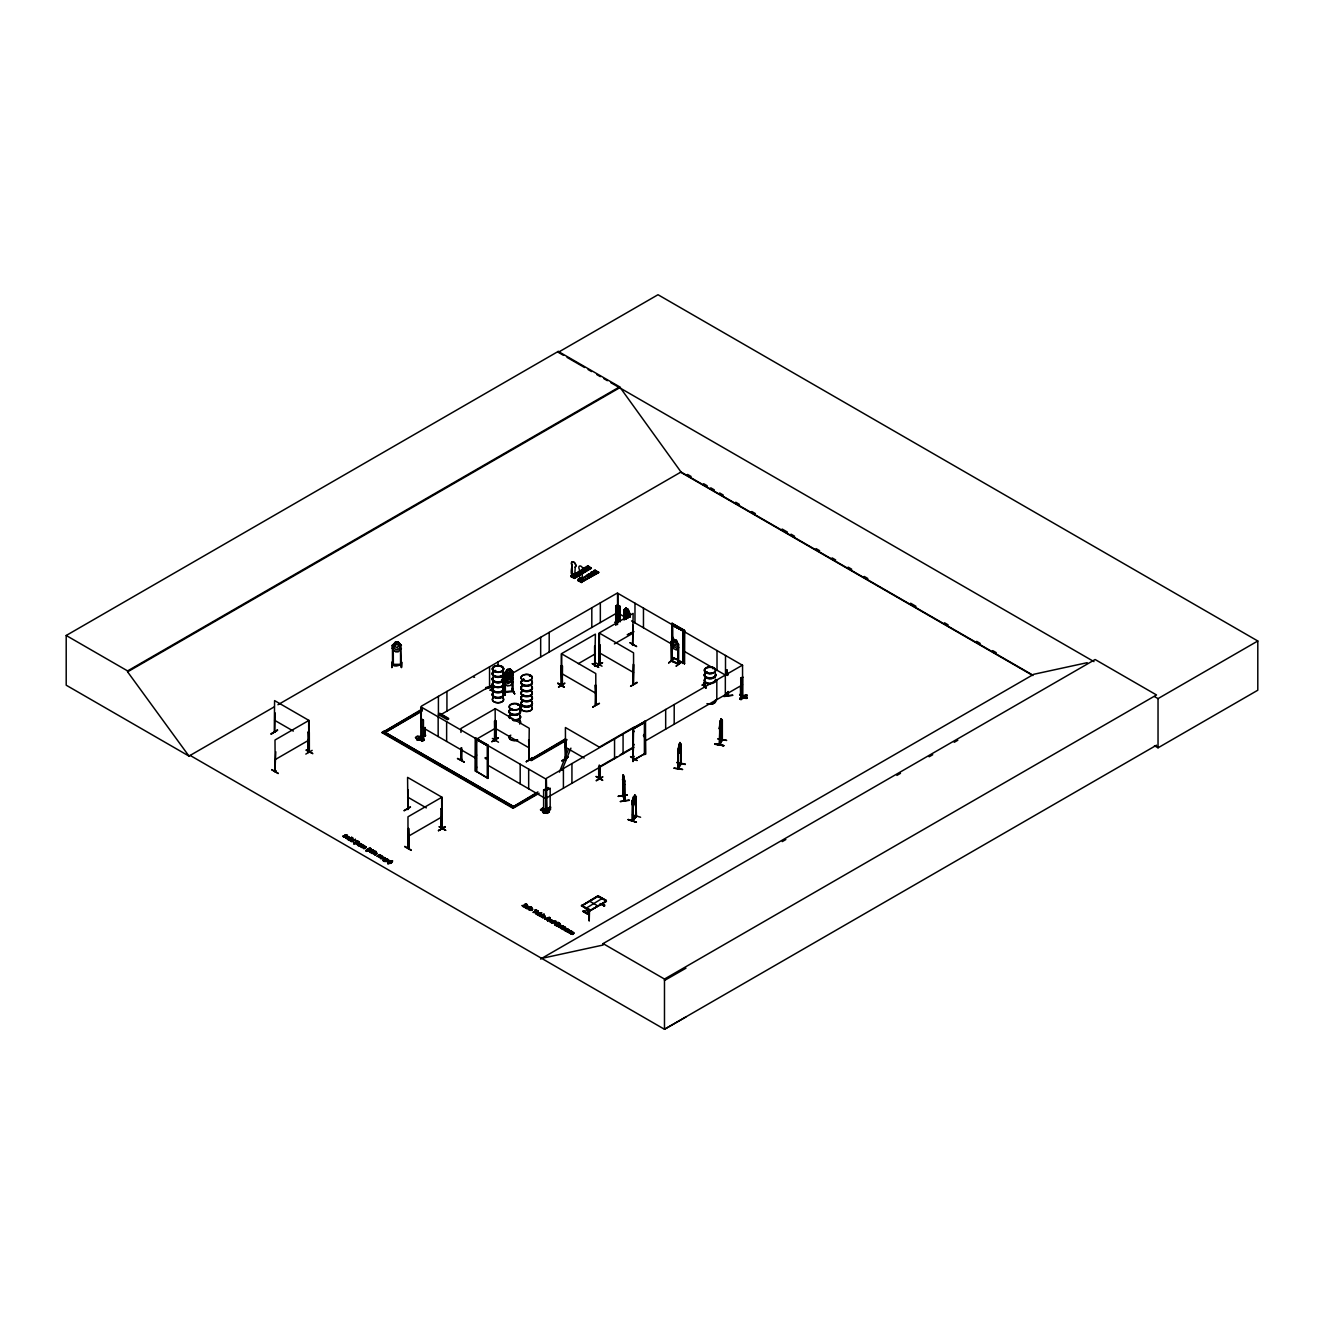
<?xml version="1.0" encoding="UTF-8"?>
<svg xmlns="http://www.w3.org/2000/svg" width="1324" height="1324" viewBox="0 0 1324 1324"><rect width="100%" height="100%" fill="white"/><g stroke="black" fill="none" stroke-linecap="round" stroke-linejoin="round"><path stroke-width="1.5" d="M384.258 860.319C385.284 857.671 390.613 860.964 386.525 858.697C381.941 858.515 387.121 862.669 384.324 860.054M348.758 837.778L346.309 838.258L349.321 837.397M573.127 574.318L572.464 575.079L574.666 576.403L575.245 567.086A3.012 1.754 59.5 0 0 575.245 563.61A3.012 1.754 59.5 0 0 572.183 561.889A3.012 1.754 59.5 0 0 572.183 565.365C568.641 580.673 576.155 571.918 572.316 575.278M581.931 580.607L582.51 571.289A3.012 1.754 59.5 0 0 582.51 567.814A3.012 1.754 59.5 0 0 579.465 566.093A3.012 1.754 59.5 0 0 579.465 569.568C579.134 587.475 581.881 574.765 579.879 579.614M350.281 840.823C351.654 843.322 349.751 837.165 353.889 840.244L355.411 839.449L353.889 840.244M550.9 921.868C552.671 925.377 549.824 919.485 554.326 921.62M366.533 851.431L366.947 850.273A4.022 2.317 0 0 1 367.791 849.578L368.999 849.081A4.253 2.449 0 0 1 370.24 848.883C371.399 845.242 363.024 853.086 366.947 849.859A4.022 2.317 0 0 1 367.791 849.164L370.985 848.849M387.75 863.678L391.341 863.182L392.218 860.683L391.341 862.768L387.767 863.662L392.152 861.113M487.265 777.767L487.265 745.611L476.441 739.355L476.524 771.561L475.465 771.28L475.333 738.064L488.109 745.114L487.828 778.413L476.541 771.462L476.541 739.52L487.662 745.379L476.541 739.52M720.537 720.289L720.438 725.519L720.835 719.743M678.5 750.41L679.096 751.188L680.304 747.15L679.957 742.483L678.5 748.077L678.401 768.698L678.136 748.904L678.103 768.632L680.569 763.501M721.15 718.7L719.693 724.294L719.594 744.916L722.341 739.984L722.341 720.306C719.379 715.688 723.235 726.098 720.289 727.406L719.693 726.628M572.58 575.427L573.573 574.434L572.68 575.261M580.888 579.035L579.531 579.416L583.106 581.153L582.858 579.73L581.12 581.782L578.389 580.243L580.127 578.191C581.484 585.258 577.992 574.467 582.858 580.756L582.858 579.73M580.475 579.184L579.267 578.588M682.539 769.443L673.8 768.135L682.522 769.476M715.126 744.055L723.748 745.677L715.142 743.674M634.328 796.022L633.882 801.781L634.411 796.038M622.909 777.089L623.306 774.739L623.769 783.527L622.909 779.439M726.396 672.129L726.81 669.779L727.902 674.71M628.255 819.539L636.397 822.187L628.271 819.473M636.364 822.154L628.238 819.87M678.418 767.374L678.716 768.218M681.165 763.832L678.517 768.599M721.729 740.315L721.977 720.14L721.762 740.43L722.408 739.288L719.908 744.436M679.047 744.22L678.385 748.457M679.857 751.767C681.959 737.849 680.337 758.569 678.004 752.049M722.341 720.306L721.067 718.684L719.197 728.266C720.107 732.486 722.176 725.089 720.14 729.623L719.296 728.283M720.239 720.438L719.296 744.849L722.093 739.719M722.077 723.285L721.15 728.051M378.978 856.942L381.527 857.472L379.078 857.108M535.426 913.593C536.568 911.806 539.282 913.709 536.071 913.378M563.18 929.1C561.326 930.391 568.013 928.836 565.083 928.008M390.431 861.461C388.875 858.664 383.53 861.179 390.415 861.312C385.433 860.054 389.256 864.291 387.866 860.832M529.037 909.654C530.461 906.46 535.21 911.226 530.08 908.761C529.021 911.177 532.463 909.902 529.65 909.803M541.764 916.771C547.987 915.265 541.251 916.738 543.618 917.366C540.457 918.823 543.519 912.782 545.322 916.704M570.644 933.039C570.065 935.29 578.058 931.748 570.76 933.255M476.408 742.83L476.441 741.523M495.457 671.301L494.315 670.556M476.557 754.796L476.408 755.822M495.871 671.003L495.159 670.325L495.639 671.235M476.557 767.953L476.557 766.745M501.796 667.296L501.266 666.816M511.014 708.787L512.074 709.019M524.436 679.99L522.814 679.742A5.627 3.244 0 0 0 522.368 684.194A5.627 3.244 0 0 0 529.898 684.756A5.627 3.244 0 0 0 531.553 680.47M523.841 679.841L523.212 679.328M517.684 705.245L517.866 705.344M529.501 676.101L530.411 676.233M529.865 675.703L530.428 676.084M581.55 905.914L598.001 895.752L606.276 900.469L606.359 901.396L589.925 910.598L581.584 905.5M589.528 909.902L589.213 921.057L588.899 909.902M633.633 731.047L633.683 732.056L633.815 731.063M633.633 745.213L633.699 743.989L633.766 745.197M633.683 756.037L633.815 756.699M633.633 757.196L633.683 756.269M683.532 634.444L683.565 633.137L683.565 634.345M683.565 646.377L683.565 647.585M683.598 646.46L683.565 647.353M683.416 659.104L683.532 659.633M707.364 672.327L706.304 672.526M713.239 668.239L712.941 668.769M344.703 835.047L345.299 837.049L342.767 835.99L345.614 836.983L345.349 835.196M360.707 844.48C361.402 840.475 347.07 848.254 357.364 840.74C361.469 842.263 355.676 843.984 359.052 842.014M357.745 844.762L358.738 843.487L360.74 844.331M377.274 853.45C372.209 855.188 380.534 851.564 374.013 853.153C375.867 857.671 372.971 851.895 377.224 853.616M390.431 861.047L389.62 862.255L387.866 861.245M532.662 908.976L531.834 910.184L530.08 908.761M545.322 916.291L544.512 917.499L542.757 916.473M366.003 851.117L368.999 848.684A4.253 2.449 0 0 1 370.24 848.469L370.968 848.452M387.75 863.265L390.63 863.116L392.732 860.981M636.182 799.713L633.418 805.952L632.094 804.396L632.094 801.268L634.858 795.029M632.094 801.268L633.517 796.618L632.922 820.681C632.475 816.709 641.726 811.893 632.193 820.996L632.591 800.838M271.768 769.856L278.205 773.249M278.189 773.564L271.768 769.592M404.747 846.681L411.234 850.389M457.425 758.602L464.161 761.995M557.851 683.234L564.338 687.255L557.901 683.184M595.601 662.827L602.039 666.187M596.181 776.675L602.602 780.399M626.666 608.99L625.987 612.631L627.377 614.634L628.089 612.466L626.749 608.941M674.479 640.171L673.701 643.878L675.273 645.764L676.084 643.53L674.545 640.137M345.713 837.993L347.351 836.9L349.222 837.447M507.291 672.741L504.361 676.283L507.274 678.931L510.237 678.5L513.166 674.975L510.237 672.261L508.267 675.157L507.324 674.082L508.267 669.911L509.227 669.779L511.627 675.223L511.627 677.557L507.804 679.957L505.867 678.368L505.867 676.034L507.307 672.758L510.27 672.327M508.267 673.039L507.324 675.836L508.267 678.285L510.203 676.796L509.227 672.89L508.284 673.088M508.317 676.928L507.373 679.708L508.317 682.174M568.095 929.514C572.448 930.755 563.445 933.619 569.552 930.11M575.245 567.086L575.112 567.168A3.012 1.754 59.5 0 0 575.112 563.693A3.012 1.754 59.5 0 0 572.067 561.972A3.012 1.754 59.5 0 0 572.067 565.447L572.498 575.179L573.623 574.815M723.715 745.693L715.126 744.022M525.496 907.436L527.432 907.503L526.125 906.659L524.9 907.519L526.373 908.115L525.082 906.626L528.044 906.692L526.787 905.897L527.846 907.271M705.113 685.501L704.302 685.849L704.914 685.137M604.522 904.838L601.642 903.762L604.356 906.079L604.605 905.169M643.944 734.406L643.547 735.697M644.209 735.912C643.828 737.948 645.566 735.101 643.464 735.747M559.44 772.107L568.459 749.202M561.906 770.419L570.925 748.143M624.928 610.645L626.02 608.047L628.155 609.354L630.174 616.736M623.256 796.353L624.63 800.987L624.432 780.796C622.727 764.908 623.72 792.646 623.654 776.377M624.729 780.746L624.928 800.954L624.763 799.679M727.19 692.766L728.415 695.977L728.399 691.989M507.241 669.514L505.867 675.257L507.804 676.829L511.627 674.429L510.22 669.083L507.241 669.514L504.312 673.039L504.461 692.783L505.255 672.724L505.321 692.618L505.156 672.774M632.16 820.946L636.182 816.114M636.414 816.494L632.524 821.079L632.491 800.838M742.996 696.027L740.596 697.814M742.963 696.788C737.435 700.528 746.537 693.395 740.844 697.301M550.9 922.282C553.349 918.211 560.085 923.804 552.323 922.712M622.677 776.245L623.306 774.739L622.661 796.005M623.323 784.056L622.561 779.29L623.968 785.827L624.63 784.42M726.048 671.202L726.81 669.779L726.181 675.24M503.153 690.069L505.387 695.199L503.236 689.721M541.698 914.901C542.161 911.21 540.043 917.929 538.189 915.116M676.183 649.703L673.651 648.71L671.218 644.556L671.218 641.428L673.717 639.293L672.493 644.341L674.098 646.873L675.687 647.552L677.276 646.36C674.909 634.13 677.739 643.845 677.772 643.961L678.02 663.688M526.72 907.916L528.657 906.708L526.753 905.881M539.182 912.782L537.048 914.603L535.426 912.948L538.57 912.766L537.312 911.971L538.487 913.262L536.088 913.643L537.941 913.179M365.159 847.856C364.977 846.549 360.045 847.691 365.656 847.012C360.757 850.372 368.949 847.377 364.845 846.235M364.762 846.814L363.488 845.573L364.828 846.483M275.16 712.875L274.813 731.973M275.243 731.858L274.283 732.354L274.581 700.595L308.674 720.273L308.79 752.479L309.071 720.339L274.995 740.017L275.21 771.793M308.823 752.429L307.797 751.701L308.095 739.487M308.74 751.238L308.029 750.824M408.768 828.559L408.835 848.204L407.974 848.452L407.974 816.809L442.067 797.114L441.703 829.271L441.67 797.048L407.577 777.37L407.875 809.51L408.156 789.667M407.378 809.196L408.206 809.312M441.008 827.814L441.736 828.013M495.739 720.868L495.805 740.596L495.954 720.736M561.641 684.839L562.584 685.733L561.641 665.31L561.426 684.723M561.641 685.484L561.707 653.874L595.783 673.552L595.866 705.229L595.568 704.02M562.568 685.038L561.343 684.74M529.55 759.066L529.103 759.91L528.872 758.685M599.375 664.78L599.458 633.153L633.551 652.831L633.617 683.796M599.11 664.036L600.103 664.648M600.252 645.318L600.103 665.161L600.252 645.318L599.391 644.573L598.978 664.764L599.044 633.087L633.137 613.393L632.624 645.417L632.922 625.226M565.183 759.331L566.076 759.513L565.199 739.62L565.447 759.165M633.12 683.978L633.766 664.665M599.06 778.512L598.928 766.431M668.653 663.043L674.082 658.524L668.719 662.728M679.94 742.582L680.602 744.485M678.12 767.804L680.569 763.7M685.319 764.494L676.713 762.492L685.352 764.08M718.055 738.809L726.677 740.43L717.939 738.974M492.032 691.476L493.455 688.53L490.128 689.969L493.504 688.017M357.695 843.007L354.964 843.256M275.789 770.767L274.912 770.932L275.855 770.7M309.353 751.42L308.542 751.536M308.509 732.635L307.863 732.023L308.442 752.363L309.369 752.065M461.795 759.959L461.745 747.828M495.308 739.901L495.143 708.572L529.236 728.266L528.872 759.397M594.741 665.624L595.386 634.13L561.293 653.808L561.343 685.451M594.906 666.088L595.155 664.929M598.762 664.631L599.606 663.903M600.269 777.569L599.309 777.784L600.252 777.519M525.595 905.848C520.282 908.479 523.808 903.249 527.217 905.103M360.707 844.083L360.161 844.993M625.904 619.45L626.831 618.06M486.107 757.494L485.709 758.817L485.18 757.858M485.925 758.189L486.14 758.52M673.155 639.227L673.122 638.201M673.602 638.896L672.559 638.681L672.741 637.125M523.692 679.129L523.377 679.791M581.584 905.781L598.001 896.017L606.127 900.353M581.799 905.997L589.925 910.879L606.359 901.114L590.322 910.465M583.354 911.144L589.18 914.851L583.305 911.773L583.487 910.796M604.356 906.063L600.07 903.58M627.212 617.828L628.337 616.123L626.864 617.166L625.358 614.402L626.484 617.414L625.342 618.987M509.277 682.026L510.253 680.685L509.277 676.779M743.012 696.242L740.728 697.781M358.92 842.296L357.43 841.22L356.437 842.213M350.363 840.492L353.723 839.995M643.762 735.664L644.143 736.74M513.232 678.864L510.27 676.101L507.291 676.514L504.361 680.056M504.361 679.411L507.291 682.108L510.27 681.678L513.199 678.153M504.361 683.184L507.324 685.948L510.303 685.518L513.199 681.926M680.536 744.138L680.966 764.229L681.148 744.088M636.05 797.18L636.017 816.908L636.099 796.552M635.768 797.098L636.48 816.412M632.458 814.905L640.601 817.239M583.321 911.21L587.856 910.581L588.617 914.123M588.667 909.191L587.74 910.796L588.849 909.505M547.673 920.726C555.848 913.759 540.043 920.213 546.547 918.988L547.673 920.726L549.907 917.714M544.843 918.691L548.086 919.435L549.907 918.128M548.086 919.435L549.361 917.4M547.193 920.461L547.838 919.733M566.275 929.299L565.083 928.422M424.938 727.455L424.822 735.449M457.69 758.404L464.211 762.078M564.239 687.255L557.901 683.598M546.117 810.089L550.585 807.094L546.117 809.361M546.15 810.371L550.585 807.094M392.367 664.847L401.304 664.813M563.279 929.266L565.729 929.63L563.842 929.415M392.334 645.384L395.346 642.206L398.408 642.206L401.42 645.384L400.593 645.4M401.42 648.446L398.408 651.623L395.346 651.623L392.334 648.446M415.504 737.634L422.339 741.043L415.504 737.634C417.275 733.331 428.529 739.719 422.141 741.208M547.143 813.35L549.361 811.678L547.143 813.366L540.506 809.808L547.342 813.217M528.59 906.427L526.091 908.281M566.953 929.216L564.669 929.829M680.933 764.213L680.784 743.923M344.786 835.328C351.075 836.586 344.67 832.879 345.498 836.255C339.722 838.009 347.55 835.825 349.304 837.629M360.608 844.249C352.515 841.601 362.131 850.107 356.586 842.312M274.929 771.71L275.789 751.767M309.353 752.148L309.303 732.42M494.928 739.752L494.398 740.828L495.375 740.099M594.592 665.955L595.155 645.963M407.908 847.774L408.255 847.89M408.735 848.303L408.206 828.89M441.521 828.327L442.299 828.923M441.67 809.014L441.653 829.271M632.938 759.082L633.484 746.703M625.954 617.447L623.819 613.095L623.819 609.967L626.02 608.047M626.053 608.146L623.885 610.033L624.779 610.215L624.779 614.154M623.885 617.563L623.819 614.435L625.954 612.549L629.463 616.736M623.819 614.535L625.987 612.648L624.928 617.447M673.751 639.393L671.285 641.379L671.4 661.222L678.6 664.201L678.699 644.341M421.33 738.809L421.727 737.187M546.15 809.659L546.183 810.602L550.172 808.054L550.172 788.376L546.349 790.329L549.94 788.243M356.437 841.799L358.225 841.7M541.566 914.652C534.913 917.151 544.843 912.253 538.189 914.719M672.046 641.743L672.112 661.454L672.145 623.29L684.64 630.505L684.359 663.787L684.21 630.754L672.029 623.736M671.301 660.395L672.311 660.56L671.433 660.477M672.311 660.792L678.782 664.052L671.549 660.941L671.301 641.495L672.228 641.594M681.413 661.669L676.018 666.22L681.728 662.132M345.415 835.477L347.335 836.007M359.847 844.282L358.506 843.504M375.371 853.335L376.612 854.046L375.023 853.467M389.62 862.255L389.885 861.461M389.521 861.841C390.547 859.855 386.409 860.898 389.752 861.163M531.834 910.184C531.553 907.602 530.725 908.347 531.752 909.754M544.512 917.499C544.181 914.901 543.436 915.662 544.412 917.069M573.309 933.337L571.968 932.559M581.799 905.55L590.322 909.919M348.593 837.612C343.313 837.298 352.432 837.662 345.713 837.761M401.271 664.334L392.549 664.367M381.527 857.058C376.347 857.091 384.986 857.207 380.882 855.867M381.941 857.224C381.213 851.878 374.229 859.077 379.64 854.576M742.598 697.003L742.549 665.095L546.349 778.363L547.06 809.94L546.349 809.295M358.175 843.702C357.447 846.533 360.393 845.374 362.528 845.639M542.757 916.076C542.476 917.83 544.346 918.972 541.748 916.754M571.637 933.155L572.713 934.479M540.506 809.825C543.485 805.637 543.701 811.943 548.815 812.357M384.225 858.895C385.383 856.976 376.099 859.326 385.284 857.836C381.279 861.759 386.194 857.042 383.546 857.985M550.966 920.958C552.125 919.038 542.84 921.388 552.025 919.899C547.623 924.351 554.706 917.251 547.954 920.478M424.789 735.432L424.789 736.144M587.773 566.275C583.222 565.878 594.145 571.505 586.234 566.821M571.687 576.95L588.601 566.407L571.24 576.701M573.491 577.777L591.199 567.632L574.335 578.423L591.414 568.31M574.798 576.321L572.597 573.838L570.859 576.155L574.351 578.406L574.086 576.701L575.824 575.675L573.838 577.578L571.107 576.039L572.845 573.987M591.034 568.079L587.972 565.795M577.926 580.574L578.141 579.068L580.127 578.191M598.481 571.836L580.922 582.229L598.746 572.514L595.055 570.478M595.072 570.478L598.481 572.084L581.004 582.262M578.555 580.938L595.883 570.611M423.233 720.173L421.115 718.965L423.233 720.173L423.233 739.868L421.115 738.643L423.134 739.835M620.261 621.585L620.261 606.409L618.159 605.2L620.046 606.541L620.046 621.717M423.233 739.868L421.082 738.378L417.854 740.331L416.563 739.586L421.231 736.74M416.663 739.586L421.346 736.756M417.689 739.868L424.094 736.144L417.854 740.331M545.72 790.908L545.637 810.569M742.549 677.276L742.45 696.921M545.786 810.669L543.37 808.517L545.422 809.775M543.37 808.517L543.37 809.229M545.935 790.776L543.618 789.7L543.618 809.378L545.885 810.404M542.956 812.142L549.361 808.501L542.956 812.555L544.247 813.3C558.778 805.356 544.114 809.13 543.121 812.539M740.646 694.885L740.613 695.928L740.43 687.437M746.024 694.736L747.315 695.894L740.977 699.552C735.035 697.036 758.271 690.78 739.934 698.907M739.785 698.509L746.19 694.852L739.785 698.923M561.177 926.999C560.251 931.798 570.478 923.126 561.74 928.852M583.338 568.542C592.854 572.713 578.72 569.055 585.076 567.516L588.303 569.601L585.076 567.516M588.005 566.225L570.876 576.321M571.058 576.602L588.601 566.407M581.832 571.289L583.255 571.074M571.985 574.384L573.127 574.848L572.978 577.082L572.597 574.881M573.209 577.777L590.587 567.516M573.838 578.125L591.216 567.88M587.326 574.93L589.064 573.656L592.291 575.725L589.064 573.656M590.62 572.746C600.136 576.916 586.002 573.259 592.358 571.72L595.585 573.805L592.358 571.72M593.516 571.025C603.032 575.212 588.899 571.538 595.254 569.999M577.876 580.524L595.502 570.694M578.787 580.888L595.883 570.743M581.584 582.61L581.368 580.905L583.106 579.879M580.773 581.981L597.654 571.935M271.139 734.009L277.527 730.269M271.221 734.108L277.577 729.987L271.221 733.711M306.043 750.178L312.828 753.637L306.39 749.963M305.811 754.084L312.166 750.36M592.473 663.622L598.564 667.081M494.398 740.828L495.027 720.769M630.224 642.901L636.662 646.559L629.926 642.703M558.562 687.272L564.918 683.151L558.562 686.858M596.23 666.435L602.635 662.695M492.346 738.444L498.519 742.218M461.811 759.38L461.215 759.546M498.37 737.849L491.667 741.771L498.006 738.064M595.204 685.187L596.081 705.113L595.138 704.831L596.015 685.385M404.134 810.801L410.523 807.061M528.657 739.884L529.236 759.91M592.788 707.033L599.226 703.309M632.905 683.598L633.534 683.796M599.474 703.458L592.854 706.999M636.943 682.241L630.555 686.312L637.225 682.721M442.133 828.013L441.852 829.221L440.859 828.493L441.074 808.683M441.488 809.411L440.859 808.815M528.988 759.463L528.888 739.768M532.612 757.626L526.24 761.73L532.596 757.609M526.307 761.697L532.645 757.99M565.993 739.818L565.646 759.628M445.46 830.214L439.386 826.755M407.974 847.658L408.835 847.691M445.145 827.152L438.443 830.661L444.847 826.59M562.021 760.919L568.046 757.129M565.844 759.149L565.778 758.917M445.791 830.38L439.072 826.821M630.803 756.798L636.877 760.257M633.716 758.288L633.236 759.248M596.33 780.465L602.685 776.741M596.28 780.812L602.718 777.089M615.726 605.929L617.778 605.002L615.726 605.929L615.726 624.895M614.617 622.28L615.71 622.015M422.538 737.154L424.938 735.763M422.77 737.269L425.169 735.879L425.169 727.588M740.728 678.103L742.781 677.176L740.728 678.103L740.844 698.013M740.728 694.223L739.901 694.653M546.696 809.742L550.585 807.806M746.273 698.294L747.232 697.814L742.268 695.117M742.764 696.606L746.14 698.476L747.249 697.831M274.349 706.817L188.984 756.087L66.2 685.203L66.2 635.487L558.248 351.406L619.649 386.84L681.033 472.006L1032.588 674.975M558.248 351.406L558.248 352.316L658.011 294.722L1257.8 640.998L1257.8 690.218L1158.037 747.812L1154.462 745.743M66.2 635.487L127.6 670.92L619.649 386.84M685.964 1016.964L664.482 1029.278L190.143 755.425L188.984 756.087L127.6 671.847L619.649 387.767M277.924 704.749L681.033 472.006M274.995 759.711L309.071 740.017M539.166 793.242L513.067 808.302L382.173 732.735L422.472 708.853M382.173 732.735L422.472 709.465M421.942 710.591L384.655 732.735L421.942 711.203M492.958 684.541L438.409 716.036L438.409 696.358M501.614 679.543L505.172 677.491M512.272 673.386L617.547 612.598M623.819 609.967L624.779 610.215M490.128 690.383L493.455 688.943M627.295 613.889L628.089 618.291M629.661 613.293L629.645 613.095M438.459 713.967L448.571 718.998L447.33 719.71L438.459 714.596M495.027 708.82L460.951 728.498L460.951 732.437M628.817 634.213L633.931 631.581L627.212 634.726M578.34 663.655L595.386 653.808M614.386 643.911L633.137 633.087M476.292 739.322L495.027 728.498M671.864 623.455L684.64 630.505M347.831 839.135L351.77 837.347L348.245 839.797M347.831 839.548L351.77 837.347M348.891 839.747L352.747 838.042L349.304 840.409M348.891 840.161L352.747 838.042M352.085 840.872C354.501 837.198 349.222 842.395 351.721 841.088M353.541 840.442L350.893 840.773L353.541 840.028M355.411 839.449L351.456 841.236M351.886 841.899L355.411 839.846M475.465 771.28L475.779 738.18M353.988 843.107L357.364 840.74M354.815 842.726C359.4 843.736 353.078 842.726 356.073 842.014L356.835 843.57L353.988 842.693M361.667 844.199L359.565 846.317M359.135 846.069L362.097 844.447M362.097 844.861L362.561 845.655M362.246 847.459L364.017 846.417L360.807 846.632L363.769 845.424L364.199 846.665L362.246 847.873M360.807 847.046L363.769 845.424M363.686 848.701L366.252 847.161L364.762 846.417M370.157 850.372C375.619 849.114 363.024 853.186 370.472 849.28M367.94 851.166L370.902 849.528M371.332 850.306L370.521 850.157M372.987 849.743C370.72 852.673 376.728 847.327 370.041 852.375C368.353 851.2 373.831 849.015 373.318 851.746C376.844 850.438 366.434 854.129 372.971 851.133M566.804 740.116L531.288 760.621L530.047 759.893L565.563 738.775M369.628 852.126L373.484 850.025M530.047 759.893L565.563 739.388M373.252 850.885L375.519 851.481L373.567 851.133M530.047 759.281L531.288 759.993L566.804 739.504M370.72 852.772L373.318 851.746M372.16 853.186L376.115 851.398M372.16 853.599L376.115 851.812M373.699 853.914L375.801 854.576M407.974 836.487L442.067 816.809M377.108 856.049L379.343 855.254L382.586 856.247L380.617 858.482L382.752 857.075L380.865 856.264M377.108 856.446L380.501 856.016M381.858 856.86L379.194 856.595L380.468 858.084M381.229 858.829C383.414 854.824 387.899 859.888 382.785 859.723M388.296 859.988C385.731 863.397 380.633 859.988 385.665 860.6M386.029 860.401C387.982 855.188 384.457 864.142 383.033 860.451M385.665 861.014L383.497 860.617M388.296 859.574L384.854 860.286L387.419 859.59M386.856 861.51L388.958 862.172M386.823 861.328L388.958 862.586M704.037 682.323L705.162 682.985L702.2 685.104L705.626 683.647M702.2 685.104L705.626 683.234M599.623 746.968L633.716 727.29M632.74 728.183L645.516 721.133L645.516 754.266L644.391 754.581L644.391 722.424L633.567 728.68L633.004 761.482L632.74 728.183L633.666 728.73L644.358 722.639L633.104 728.399L633.004 761.482M537.925 791.901L513.067 806.862L536.137 793.539M382.173 732.122L513.067 807.69L537.379 793.639M544.495 789.551L548.037 787.499M544.495 790.163L548.037 788.111M599.623 766.662L616.67 756.815M620.079 754.846L633.716 746.968M546.349 798.058L633.716 747.613M646.145 740.43L742.549 684.773M645.516 754.266L645.069 721.266M522.169 905.765C525.81 908.496 522.781 901.694 527.217 904.689C524.139 901.644 526.273 910.416 522.169 905.368M526.753 906.295L528.59 906.841M525.562 907.155L527.432 907.106M529.418 906.857L529.766 907.883C533.953 905.699 522.715 910.531 529.418 907.271M529.699 907.023L531.967 907.602L530.759 907.023M531.553 907.817L530.113 907.254L531.553 907.403M527.167 908.893L529.766 907.883M529.186 909.621L531.189 910.084M529.07 909.439L531.189 910.498M535.161 909.654L538.272 910.995L537.279 911.955M535.161 910.068L538.272 911.409M533.324 912.037L536.75 910.581L537.875 911.64L536.75 910.978L533.324 912.451L536.303 910.316M533.324 912.451L536.303 910.73M537.279 912.368L539.116 912.915L536.617 914.354M537.643 914.536L541.599 912.749L540.341 913.874M537.643 914.95L541.599 912.749M540.225 916.026L544.181 914.222L540.639 916.671M540.225 916.423L544.181 914.222M547.954 920.892C550.254 917.102 554.624 922.017 549.526 921.802M552.687 922.497C554.011 919.981 549.394 923.937 554.144 921.653M583.388 904.904L596.032 897.606M552.075 923.275L556.014 921.074M554.591 924.317L557.967 922.365L560.085 923.589L556.709 925.939C551.065 921.736 559.357 928.505 557.106 925.311L555.451 924.351L558.645 924.284L555.451 924.351M554.591 924.731L557.967 922.778L560.085 924.003M558.016 923.275L557.09 923.804L558.016 922.861L560.118 924.996L557.967 922.365M557.172 926.221L560.118 924.582M557.586 926.452L560.664 925.906L558.728 927.114L560.681 925.41L559.489 925.36M558.728 927.114L561.26 926.006L560.118 924.996M558.728 926.701L561.31 925.476L559.853 925.162M562.021 925.691C561.359 925.641 565.199 926.552 562.386 926.717C560.946 929.299 558.728 927.628 562.021 926.088M563.478 925.675L560.151 927.644L561.393 927.776M601.559 904.474L604.621 905.93M561.31 928.604L564.272 926.982M564.405 930.391L566.887 929.365L565.166 927.512M566.788 928.819L565.067 927.992M563.809 929.134L565.729 929.216M566.986 931.881L568.906 930.507L565.414 930.573L567.946 929.1L569.486 930.391M565.414 930.987L568.377 929.349M566.986 931.467L568.906 930.259L568.095 929.928M571.554 931.682L571.951 931.417A1.969 1.142 0 0 0 571.339 931.02L568.476 931.815L569.916 933.403L568.459 932.179L571.438 931.517L570.627 933.834M570.743 933.619L572.746 934.082M571.637 932.741C575.096 935.687 574.401 930.706 571.538 932.328M540.54 959.056L1033.73 674.297L1087.203 662.679M603.082 943.598L1095.13 659.518L1156.531 694.968L664.482 979.048L603.082 943.598L603.082 945.038L541.682 958.394M782.236 841.601L785.827 839.532M896.894 775.401L900.486 773.332M929.15 756.782L932.725 754.713M954.223 742.301L957.815 740.232M1154.478 696.556L1158.037 698.609L1257.8 640.998M1156.531 745.197L664.482 1029.278L664.482 979.048M664.482 980.488L685.964 968.175M672.774 641.776L672.708 624.895L683.532 631.151L672.311 625.358L683.432 631.2L683.532 663.307L672.311 657.3L676.399 659.038M672.36 639.409L673.304 638.681M487.232 757.626L487.232 758.95M476.541 771.462L487.1 777.651M424.458 735.25L425.583 735.134M424.458 735.962L425.583 735.648M512.074 691.476L513.05 691.327L512.09 691.442L512.206 671.764L513.067 671.897L512.222 672.013M704.914 685.551L704.931 686.742M581.815 570.263L583.404 570.578M589.296 574.368L588.849 575.228M561.641 684.988L562.352 685.17M494.812 740.91L494.464 721.1M461.513 749.599L461.149 760.307L461.166 748.176M442.017 828.725L440.793 828.46L441.074 818.166M408.553 828.427L408.62 848.072M524.122 695.216L523.212 695.133M597.604 896.431L606.276 901.015M597.604 896.696L598.845 896.696M461.414 759.827L460.951 748.043M485.842 687.504L489.019 686.808M505.238 673.006L504.427 673.055M485.759 688.298L491.734 686.825M485.759 688.712L491.734 687.239M549.162 918.227L544.843 919.088M590.14 910.283L589.263 910.283M589.18 914.239L583.156 910.978M599.606 778.661L599.623 766.513M393.261 645.417L395.396 642.289L398.408 642.256L401.321 645.417M423.895 736.359L422.902 735.813L423.945 736.078M599.606 664.631L598.829 644.92M633.12 683.25L633.534 684.508M507.274 669.563L510.237 669.15L513.067 671.897M507.291 682.108L510.27 681.678M512.454 688.778L514.655 693.892L512.487 688.811M505.04 691.691L512.967 690.863M505.056 692.435L513.116 691.509L512.951 671.665M512.074 688.778L514.655 693.892M473.744 677.226L474.588 677.209M726.727 674.346L726.926 670.854L727.67 675.472M726.048 674.33L726.148 671.202M723.847 696.159L732.685 695.1M723.864 696.54L732.685 695.365M618.291 796.154L627.228 794.897L618.407 796.436M618.374 796.32L627.129 794.996M623.19 796.353L622.743 776.394M624.398 799.911L624.547 800.97M629.198 800.01L620.393 801.55M620.36 801.533L629.214 800.375M392.549 664.102L393.36 665.029L393.228 645.136M486.504 758.321L485.263 757.957M589.544 574.517L590.785 575.212L589.329 575.377M707.198 671.98L706.222 672.393L707.281 672.758M589.13 914.851L583.57 911.607M562.237 685.849L562.501 666.038M599.242 778.975L599.276 764.991M407.825 809.461L407.924 789.799M393.294 645.152L392.45 645.169L392.549 665.095C397.117 668.223 402.479 662.43 400.576 665.062L400.527 645.136L401.404 667.561L401.867 662.281M392.367 662.331L391.854 667.561L392.334 661.917M361.717 845.076L362.991 844.993M370.521 849.743L371.746 850.025M379.69 855.453L380.964 855.767M570.363 932.708L569.088 932.295L571.554 932.096M570.363 933.122C567.069 932.791 571.058 929.746 572.167 932.096M589.809 574.5L590.686 574.782M589.561 575.427L590.785 574.715M380.468 857.671L379.64 857.257L381.527 857.472M536.899 913.792L535.492 913.295M523.46 680.222L523.824 679.195M539.977 914.09L541.152 914.702L538.471 915.066M359.251 845.026L357.811 844.464M375.768 854.973L374.526 854.592M537.246 913.577L536.088 913.229M565.017 930.027L563.842 929.001L566.06 929.018M599.458 664.218L600.335 664.996M624.928 800.871L623.058 795.956M715.01 744.287L723.748 745.677M679.56 743.509L679.245 749.301L679.344 744.071M678.716 767.622L678.749 768.251M561.972 685.352L561.078 665.641M526.207 907.867L525.711 906.758L527.763 906.907M678.517 664.201L677.905 663.225M632.806 802.824L633.666 803.651L635.404 799.746L634.841 795.128M636.414 796.75L634.775 794.996M632.094 804.396L633.517 805.985M421.33 737.799L423.647 739.09M726.876 692.816L728.117 696.027L728.217 691.525M401.486 662.265L401.47 667.445M677.822 644.258L677.905 663.936M595.767 705.245L595.436 685.054M673.651 639.343L676.183 640.336M599.143 778.975L599.391 766.397M421.297 738.113L423.233 738.858M421.429 738.544L421.346 718.154M423.283 739.951L422.952 739.024M424.359 739.917L417.441 736.425M542.625 808.186L549.361 811.678M549.361 812.092L542.443 808.335L549.096 812.142M746.422 698.261L739.62 694.455L746.14 698.476M581.782 569.452L585.026 571.521L581.782 569.701M587.326 574.682L590.554 576.503M572.134 576.437L573.127 576.999M594.592 646.294L594.741 666.138M602.321 662.629L596.33 666.138M592.176 663.705L598.647 667.395M636.976 760.555L630.489 756.6M596.181 776.41L602.619 780.068M561.724 760.82L568.36 756.931M410.208 806.978L404.217 810.487M404.763 846.367L411.201 850.025M740.099 699.055L741.076 699.651M543.552 808.699L545.422 810.487M543.618 809.378L545.72 810.586L545.72 778.942L421.065 706.983L421.065 726.661L476.408 758.619M558.248 352.316L563.511 355.362M567.02 357.381L584.563 367.509M588.071 369.545L591.58 371.564M596.843 374.609L600.351 376.628M603.86 378.647L607.368 380.683M610.877 382.702L1093.972 661.619M687.553 474.439L691.111 476.491M703.607 483.707L707.182 485.759M710.74 487.828L714.315 489.88M719.66 492.975L723.235 495.044M735.73 502.243L739.288 504.312M751.784 511.527L755.359 513.58M782.12 529.037L787.482 532.132M791.04 534.184L794.615 536.253M816.031 548.616L819.606 550.668M832.084 557.884L835.659 559.953M848.154 567.152L851.713 569.221M864.208 576.437L867.783 578.489M910.614 603.214L915.96 606.309M944.509 622.793L948.083 624.845M976.632 641.329L980.207 643.398M992.686 650.614L996.26 652.666M680.453 472.089L1032.819 675.521M742.549 665.31L617.894 593.351L617.944 622.396M625.871 612.582L628.072 613.856M627.377 613.839L625.987 615.71L626.666 618.689M617.894 613.029L624.729 616.967M631.565 620.923L671.483 643.961M683.747 651.044L725.502 675.157L725.502 655.463M684.64 663.638L679.907 661.09M704.037 682.737L705.162 683.399M599.458 652.831L633.551 672.509M561.707 673.552L595.783 693.23M599.507 747.216L565.414 727.521L565.514 759.182M565.414 747.216L584.165 758.04M495.143 728.266L529.236 747.944M439.7 713.255L448.571 718.386M439.7 713.868L448.571 718.998M475.333 738.064L487.944 745.213L487.828 778.413M476.524 739.471L487.199 745.644M488.672 765.686L545.72 798.637M601.559 903.845L604.356 905.467M274.581 720.273L293.332 731.096M407.577 797.048L426.328 807.888M530.113 907.254L530.461 908.281M529.054 907.056L530.825 908.082M557.09 923.391L558.645 924.284M561.674 925.89L563.528 926.966M530.411 908.562L531.752 909.34M543.088 915.877L544.412 916.655M547.044 918.426L548.086 919.038M351.82 838.026L352.747 838.456M372.557 849.991L373.484 850.438M375.023 853.053L376.364 853.831M388.18 860.65L389.521 861.428M358.175 844.116L359.929 844.712M624.481 610.116L624.547 618.225M550.47 809.461L544.247 813.284M307.813 751.751L307.863 739.62M362.528 845.225L361.369 845.291M632.955 684.16L633.186 664.334M510.22 669.083L513.166 671.847M504.411 676.134L507.274 678.931M598.663 572.481L581.203 582.394L578.389 580.789M588.154 566.457L571.107 576.585M526.737 905.384L524.966 904.722L525.562 906.03M421.115 738.643L421.346 706.205L617.547 592.92L617.547 624.564M727.985 695.928L727.919 691.575M587.906 910.614L588.849 913.841M676.084 640.452L678.467 644.54M624.928 612.979L626.335 615.66L627.741 616.454L629.115 615.412L628.188 609.288L630.241 616.802M510.253 676.25L511.676 681.446L507.853 683.846L505.933 682.257L507.291 676.514M539.182 913.196L537.709 912.12M513.1 675.074L510.237 678.5M503.203 689.721L505.321 694.835M347.385 836.189C343.644 831.654 346.689 843.454 349.304 837.215M581.55 905.368L581.584 906.311M529.07 909.836L530.643 908.132L532.662 909.373M623.968 776.476L624.63 781.292M727.141 671.4L727.356 674.644M1158.037 698.609L1158.037 747.812M740.96 678.236L740.96 697.913M725.337 675.025L725.337 694.703M719.875 724.724L719.942 744.469M717.012 650.564L717.012 670.258M716.814 679.94L716.814 699.635M684.359 630.671L684.359 663.787M682.87 631.531L682.87 663.473M674.197 704.55L674.197 724.228M672.145 623.29L672.311 641.329M665.674 709.465L665.674 729.16M645.235 720.968L645.235 754.101M643.464 608.113L643.464 627.791M634.974 603.214L634.974 622.892M629.876 613.161L629.661 617.232M624.2 609.884L624.2 619.731M623.885 609.934L623.968 619.847M623.074 734.075L623.074 753.753M623.174 782.583L623.19 796.419M618.159 605.2L618.159 622.263M615.958 606.061L615.958 625.027M614.551 738.991L614.551 758.685M604.439 905.053L601.824 904.309M602.486 898.251L585.44 908.645M600.335 602.867L600.335 622.545M600.186 766.182L600.186 778.363L599.971 766.05M598.696 766.546L598.696 778.727M598.233 906.179L589.71 901.263M591.811 607.782L591.811 627.46M579.879 578.042L579.879 579.333M579.416 578.489L579.267 580.74M575.576 575.526L575.824 576.95M572.134 574.285L571.985 576.536M571.935 763.6L571.935 783.278M565.017 929.614L564.818 930.64M563.842 926.734L563.892 927.611M563.412 768.516L563.412 788.194M549.195 632.376L549.195 652.07M540.672 637.307L540.672 656.985M528.673 769.095L528.673 788.79M526.72 907.503L526.522 908.512M520.183 764.213L520.183 783.891M498.072 661.901L498.072 665.84M495.375 720.405L495.375 728.001M489.549 666.833L489.549 686.511M475.614 737.898L475.614 771.031M446.933 691.426L446.933 711.12M446.635 721.745L446.635 741.423M444.798 826.937L438.443 830.661M438.161 716.847L438.161 736.525M423.448 720.041L423.465 740M398.408 642.206L399.831 647.75L397.879 649.604L395.893 649.604L393.907 647.75L395.346 642.206M398.358 651.491L395.396 651.491M392.334 645.318L392.334 648.512M391.904 662.281L391.904 667.511M380.815 857.472L380.617 858.482M374.311 850.885L374.378 851.944L372.16 850.256M352.25 837.761L352.3 838.721M127.6 670.92L127.6 671.847M519.67 715.821A5.644 3.26 0 0 1 519.273 719.428A5.644 3.26 0 0 1 513.331 720.587M509.343 716.598A5.644 3.26 0 0 1 510.799 715.142M519.753 715.473A5.71 3.293 0 0 1 519.322 719.147A5.71 3.293 0 0 1 513.315 720.322M509.078 717.128A5.71 3.293 0 0 1 510.75 714.794M519.753 710.045A5.71 3.293 0 0 1 518.065 714.397A5.71 3.293 0 0 1 510.419 713.818A5.71 3.293 0 0 1 510.75 709.366M519.67 714.91A5.644 3.26 0 0 1 518.776 718.833A5.644 3.26 0 0 1 511.974 719.362M509.906 718.171A5.644 3.26 0 0 1 509.343 717.376M509.161 716.532A5.644 3.26 0 0 1 510.799 714.232M519.67 710.392A5.627 3.244 0 0 1 518.015 714.679A5.627 3.244 0 0 1 510.485 714.099A5.627 3.244 0 0 1 510.816 709.714M519.753 715.208A5.71 3.293 0 0 1 519.322 718.866A5.71 3.293 0 0 1 513.315 720.041M509.839 718.502A5.71 3.293 0 0 1 509.277 717.707M509.078 716.847A5.71 3.293 0 0 1 510.75 714.513M519.753 709.763A5.71 3.293 0 0 1 518.065 714.133A5.71 3.293 0 0 1 510.419 713.537A5.71 3.293 0 0 1 510.75 709.085M519.67 709.482A5.644 3.26 0 0 1 518.032 713.768A5.644 3.26 0 0 1 510.468 713.206A5.644 3.26 0 0 1 510.799 708.803M519.653 720.074A5.61 3.227 0 0 1 519.653 723.301M519.67 720.372A5.644 3.26 0 0 1 519.67 723.632M517.618 740.298A5.644 3.26 0 0 1 510.319 739.454A5.644 3.26 0 0 1 510.799 735.168M517.601 739.967A5.61 3.244 0 0 1 510.816 739.454A5.61 3.244 0 0 1 509.939 735.532M519.687 720.587A5.644 3.26 0 0 1 519.687 723.847M519.67 720.868A5.627 3.244 0 0 1 520.233 723.334M531.553 686.808A5.627 3.244 0 0 1 529.898 691.095A5.627 3.244 0 0 1 522.368 690.532A5.627 3.244 0 0 1 522.699 686.146M531.619 686.477A5.71 3.293 0 0 1 529.948 690.83A5.71 3.293 0 0 1 522.285 690.251A5.71 3.293 0 0 1 522.632 685.799M531.569 691.36A5.644 3.26 0 0 1 529.914 695.663A5.644 3.26 0 0 1 522.351 695.083A5.644 3.26 0 0 1 522.682 690.681M531.569 691.178A5.644 3.26 0 0 1 529.914 695.464A5.644 3.26 0 0 1 522.351 694.901A5.644 3.26 0 0 1 522.682 690.499M531.553 681.38A5.627 3.244 0 0 1 529.898 685.667A5.627 3.244 0 0 1 522.368 685.104A5.627 3.244 0 0 1 522.699 680.718M531.553 685.898A5.627 3.244 0 0 1 529.898 690.185A5.627 3.244 0 0 1 522.368 689.622A5.627 3.244 0 0 1 522.699 685.236M531.619 686.196A5.71 3.293 0 0 1 529.948 690.549A5.71 3.293 0 0 1 522.285 689.969A5.71 3.293 0 0 1 522.632 685.518M531.619 680.768A5.71 3.293 0 0 1 529.948 685.12A5.71 3.293 0 0 1 522.285 684.541A5.71 3.293 0 0 1 522.632 680.073M531.553 702.299A5.627 3.244 0 0 1 529.898 706.586A5.627 3.244 0 0 1 522.368 706.006A5.627 3.244 0 0 1 522.699 701.621M531.619 701.952A5.71 3.293 0 0 1 529.948 706.304A5.71 3.293 0 0 1 522.285 705.725A5.71 3.293 0 0 1 522.632 701.273M531.569 706.652A5.644 3.26 0 0 1 529.914 710.955A5.644 3.26 0 0 1 522.351 710.376A5.644 3.26 0 0 1 522.682 705.973M531.52 706.536A5.61 3.227 0 0 1 529.881 710.806A5.61 3.227 0 0 1 522.384 710.243A5.61 3.227 0 0 1 522.715 705.874M531.536 691.873A5.61 3.244 0 0 1 529.898 696.159A5.61 3.244 0 0 1 522.368 695.58A5.61 3.244 0 0 1 522.699 691.211M531.619 696.523A5.71 3.293 0 0 1 529.948 700.876A5.71 3.293 0 0 1 522.285 700.297A5.71 3.293 0 0 1 522.632 695.845M531.553 701.389A5.627 3.244 0 0 1 529.898 705.675A5.627 3.244 0 0 1 522.368 705.096A5.627 3.244 0 0 1 522.699 700.71M531.553 696.871A5.627 3.244 0 0 1 529.898 701.157A5.627 3.244 0 0 1 522.368 700.578A5.627 3.244 0 0 1 522.699 696.192M531.619 701.67A5.71 3.293 0 0 1 529.948 706.023A5.71 3.293 0 0 1 522.285 705.444A5.71 3.293 0 0 1 522.632 700.992M531.619 696.242A5.71 3.293 0 0 1 529.948 700.595A5.71 3.293 0 0 1 522.285 700.015A5.71 3.293 0 0 1 522.632 695.563M531.553 695.961A5.627 3.244 0 0 1 529.898 700.247A5.627 3.244 0 0 1 522.368 699.668A5.627 3.244 0 0 1 522.699 695.282M502.044 676.928A5.71 3.293 0 0 1 502.392 681.38A5.71 3.293 0 0 1 494.729 681.959A5.71 3.293 0 0 1 493.058 677.607M502.888 677.954A5.644 3.26 0 0 1 498.006 682.836A5.644 3.26 0 0 1 493.124 677.954M502.855 682.208A5.61 3.227 0 0 1 498.006 687.057A5.61 3.227 0 0 1 493.157 682.208M502.888 682.489A5.644 3.26 0 0 1 498.006 687.371A5.644 3.26 0 0 1 493.124 682.489M502.044 671.5A5.71 3.293 0 0 1 502.392 675.952A5.71 3.293 0 0 1 494.729 676.531A5.71 3.293 0 0 1 493.058 672.178M502.872 677.044A5.627 3.244 0 0 1 498.006 681.91A5.627 3.244 0 0 1 493.14 677.044M502.888 672.526A5.644 3.26 0 0 1 498.006 677.408A5.644 3.26 0 0 1 493.124 672.526M502.044 676.647A5.71 3.293 0 0 1 502.392 681.099A5.71 3.293 0 0 1 494.729 681.678A5.71 3.293 0 0 1 493.058 677.325M502.044 671.218A5.71 3.293 0 0 1 502.392 675.67A5.71 3.293 0 0 1 494.729 676.25A5.71 3.293 0 0 1 493.058 671.897M502.888 671.616A5.644 3.26 0 0 1 498.006 676.498A5.644 3.26 0 0 1 493.124 671.616M502.044 692.402A5.71 3.293 0 0 1 502.392 696.871A5.71 3.293 0 0 1 494.729 697.45A5.71 3.293 0 0 1 493.058 693.097M502.888 693.428A5.644 3.26 0 0 1 498.006 698.311A5.644 3.26 0 0 1 493.124 693.428M502.905 697.781A5.644 3.26 0 0 1 498.006 702.68A5.644 3.26 0 0 1 493.107 697.781M502.905 682.721A5.644 3.26 0 0 1 498.006 687.603A5.644 3.26 0 0 1 493.107 682.721M502.905 697.98A5.644 3.26 0 0 1 498.006 702.862A5.644 3.26 0 0 1 493.107 697.98M501.978 687.322A5.627 3.244 0 0 1 502.309 691.707A5.627 3.244 0 0 1 494.779 692.287A5.627 3.244 0 0 1 493.14 688M502.872 692.518A5.627 3.244 0 0 1 498.006 697.4A5.627 3.244 0 0 1 493.14 692.518M502.044 692.121A5.71 3.293 0 0 1 502.392 696.589A5.71 3.293 0 0 1 494.729 697.169A5.71 3.293 0 0 1 493.058 692.816M502.044 686.693A5.71 3.293 0 0 1 502.392 691.145A5.71 3.293 0 0 1 494.729 691.74A5.71 3.293 0 0 1 493.058 687.388M502.888 687.09A5.644 3.26 0 0 1 498.006 691.972A5.644 3.26 0 0 1 493.124 687.09M715.572 679.526A5.71 3.293 0 0 1 714.083 682.721M712.908 683.234A5.71 3.293 0 0 1 706.006 682.721A5.71 3.293 0 0 1 705.096 678.732M710.045 684.227A5.627 3.244 0 0 1 705.179 679.344M715.49 680.139A5.627 3.244 0 0 1 715.672 680.966M706.073 687.52A5.627 3.244 0 0 1 705.179 683.598M706.073 687.835A5.627 3.244 0 0 1 705.179 683.912M715.572 674.379A5.71 3.293 0 0 1 709.3 678.5A5.71 3.293 0 0 1 705.096 673.585M715.49 679.229A5.627 3.244 0 0 1 714.033 682.356M712.858 682.87A5.627 3.244 0 0 1 706.073 682.356A5.627 3.244 0 0 1 705.179 678.434M715.49 674.694A5.627 3.244 0 0 1 709.316 678.765A5.627 3.244 0 0 1 705.179 673.916M715.572 674.098A5.71 3.293 0 0 1 709.3 678.219A5.71 3.293 0 0 1 705.096 673.304M715.49 673.784A5.644 3.26 0 0 1 709.316 677.855A5.644 3.26 0 0 1 705.162 673.006M705.179 687.653A5.627 3.244 0 0 1 705.179 684.392M706.056 688.05A5.644 3.26 0 0 1 705.162 684.111M715.506 699.966A5.644 3.26 0 0 1 713.487 703.408A5.644 3.26 0 0 1 707.231 703.64M715.49 700.164A5.644 3.26 0 0 1 713.487 703.59A5.644 3.26 0 0 1 707.231 703.838M506.612 674.959L508.168 677.094L506.546 679.758L508.648 677.474L510.766 679.162L509.177 676.945L510.733 674.462L508.697 676.547L506.612 674.959M396.373 642.752L395.413 646.774L397.349 647.999L398.358 645.417L396.373 642.752M678.533 647.552L676.117 649.753L678.616 647.618M550.172 807.342L549.493 808.153L550.172 807.342M643.812 754.25L633.104 760.34L643.812 754.25M514.308 806.978L383.414 731.394L514.308 806.978M511.974 709.383A5.644 3.26 0 0 0 520.448 706.569A5.644 3.26 0 0 0 511.974 703.739A5.644 3.26 0 0 0 511.974 709.383M511.991 709.813A5.61 3.227 0 0 0 520.398 707.016A5.61 3.227 0 0 0 511.991 704.219A5.61 3.227 0 0 0 511.991 709.813M523.841 680.387A5.644 3.26 0 0 0 532.314 677.557A5.644 3.26 0 0 0 523.841 674.727A5.644 3.26 0 0 0 523.841 680.387M523.841 680.569A5.644 3.26 0 0 0 532.314 677.739A5.644 3.26 0 0 0 523.841 674.909A5.644 3.26 0 0 0 523.841 680.569M495.176 671.516A5.644 3.26 0 0 0 503.65 668.703A5.644 3.26 0 0 0 495.176 665.873A5.644 3.26 0 0 0 495.176 671.516M494.034 671.45A5.61 3.244 0 0 0 503.434 669.994A5.61 3.244 0 0 0 496.55 666.022A5.61 3.244 0 0 0 494.034 671.45M495.176 671.698A5.644 3.26 0 0 0 503.65 668.868A5.644 3.26 0 0 0 495.176 666.038A5.644 3.26 0 0 0 495.176 671.698M707.231 672.923A5.644 3.26 0 0 0 715.688 670.093A5.644 3.26 0 0 0 707.231 667.263A5.644 3.26 0 0 0 707.231 672.923M707.248 673.337A5.61 3.227 0 0 0 715.655 670.54A5.61 3.227 0 0 0 707.248 667.743A5.61 3.227 0 0 0 707.248 673.337M707.231 673.105A5.644 3.26 0 0 0 715.688 670.275A5.644 3.26 0 0 0 707.231 667.445A5.644 3.26 0 0 0 707.231 673.105"/></g></svg>
